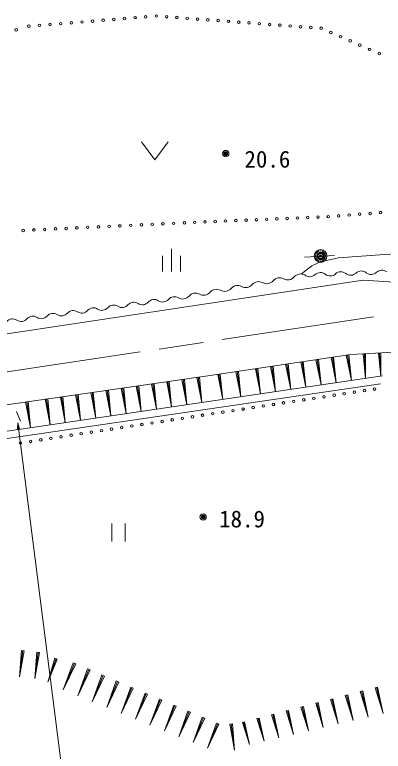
# Model space of a CAD drawing. Units: millimetres, scale not verified. Extents: x 40000 to 680000, y 20000 to 380000.
# Drawn here: x 191140 to 220010, y 264056 to 321701 of the extents above; entities that cross this region are included whole.
import ezdxf
from ezdxf.enums import TextEntityAlignment as Align

# ---------------------------------------------------------------- set-up
doc = ezdxf.new("R2010")
doc.units = ezdxf.units.MM
doc.header["$LTSCALE"] = 1000
doc.header["$PDMODE"] = 32
doc.header["$PDSIZE"] = 500
doc.linetypes.add('CHAIN', pattern=[18.5, 12, -1.5, 3.5, -1.5])
for name, color, linetype, lineweight in [('M-BMK', 2, 'CHAIN', 13), ('M-STR-HTXT', 7, 'Continuous', 13), ('M-WORK', 1, 'Continuous', 13)]:
    doc.layers.add(name, color=color, linetype=linetype, lineweight=lineweight)
doc.styles.add('ＭＳ ゴシック', font='')
doc.styles.get('ＭＳ ゴシック').set_extended_font_data('MS Gothic')

# ---------------------------------------------------------------- blocks, each defined once
blk = doc.blocks.new('open_arrow')
at = {"color": 0, "linetype": 'Continuous', "lineweight": -2}
blk.add_lwpolyline([(7.5, 1.25), (0, 0), (7.5, -1.25)], dxfattribs=at)

msp = doc.modelspace()

# ---------------------------------------------------------------- linework, layer by layer
at = {"layer": 'M-BMK'}
msp.add_line((170794, 290803), (267246, 305223), dxfattribs=at)
at = {"layer": 'M-STR-HTXT'}
msp.add_lwpolyline([(191381, 289771), (195453, 257754), (215253, 257754)], dxfattribs=at)
at = {"layer": 'M-WORK'}
for p, q in [((201070, 311753), (202120, 310353)), ((202120, 310353), (203170, 311753)), ((203420, 301617), (203420, 303367)), ((202720, 301617), (202720, 302842)), ((204120, 301617), (204120, 302842)), ((213837, 302716), (216182, 302858)), ((215103, 302362), (216512, 302669)), ((216512, 302669), (219727, 302900)), ((219727, 302900), (222804, 303140)), ((214416, 302054), (215103, 302362)), ((213599, 301414), (214416, 302054)), ((189102, 296518), (218434, 300933)), ((218434, 300933), (221271, 300734)), ((217463, 295106), (223154, 295404)), ((218431, 295156), (218624, 295167)), ((218431, 295156), (218629, 293235)), ((218528, 295161), (218629, 293235)), ((218624, 295167), (218629, 293235)), ((219628, 295219), (219810, 295229)), ((219628, 295219), (219814, 293409)), ((219719, 295224), (219814, 293409)), ((219810, 295229), (219814, 293409)), ((206274, 293427), (217463, 295106)), ((214735, 294696), (214934, 294726)), ((214735, 294696), (215133, 292722)), ((214835, 294711), (215133, 292722)), ((214934, 294726), (215133, 292722)), ((215923, 294874), (216122, 294904)), ((215923, 294874), (216322, 292896)), ((216023, 294889), (216322, 292896)), ((216122, 294904), (216322, 292896)), ((217111, 295053), (217311, 295083)), ((217111, 295053), (217510, 293071)), ((217211, 295068), (217510, 293071)), ((217311, 295083), (217510, 293071)), ((209989, 293984), (210186, 294014)), ((210087, 293999), (210383, 292026)), ((210186, 294014), (210383, 292026)), ((211175, 294162), (211372, 294192)), ((211175, 294162), (211570, 292200)), ((211274, 294177), (211570, 292200)), ((211372, 294192), (211570, 292200)), ((212361, 294340), (212559, 294370)), ((212361, 294340), (212757, 292374)), ((212460, 294355), (212757, 292374)), ((212559, 294370), (212757, 292374)), ((213548, 294518), (213747, 294548)), ((213548, 294518), (213945, 292548)), ((213647, 294533), (213945, 292548)), ((213747, 294548), (213945, 292548)), ((161588, 284871), (219946, 293428)), ((190490, 291176), (206274, 293427)), ((207042, 293542), (207239, 293572)), ((207042, 293542), (207435, 291591)), ((207140, 293557), (207435, 291591)), ((207239, 293572), (207435, 291591)), ((208468, 293756), (208665, 293786)), ((208468, 293756), (208862, 291801)), ((208566, 293771), (208862, 291801)), ((208665, 293786), (208862, 291801)), ((209989, 293984), (210383, 292026)), ((203043, 292966), (203241, 292995)), ((203043, 292966), (203424, 291005)), ((203142, 292980), (203424, 291005)), ((203241, 292995), (203424, 291005)), ((204231, 293136), (204428, 293164)), ((204231, 293136), (204610, 291179)), ((204329, 293150), (204610, 291179)), ((204428, 293164), (204610, 291179)), ((205418, 293305), (205615, 293333)), ((205418, 293305), (205797, 291353)), ((205516, 293319), (205797, 291353)), ((205615, 293333), (205797, 291353)), ((161471, 284279), (219795, 292813)), ((198287, 292288), (198487, 292317)), ((198287, 292288), (198671, 290308)), ((198387, 292302), (198671, 290308)), ((198487, 292317), (198671, 290308)), ((199477, 292458), (199676, 292486)), ((199477, 292458), (199860, 290483)), ((199576, 292472), (199860, 290483)), ((199676, 292486), (199860, 290483)), ((200666, 292627), (200865, 292656)), ((200666, 292627), (201048, 290657)), ((200765, 292642), (201048, 290657)), ((200865, 292656), (201048, 290657)), ((201855, 292797), (202053, 292825)), ((201855, 292797), (202236, 290831)), ((201954, 292811), (202236, 290831)), ((202053, 292825), (202236, 290831)), ((194716, 291779), (194917, 291807)), ((194716, 291779), (195103, 289785)), ((194816, 291793), (195103, 289785)), ((194917, 291807), (195103, 289785)), ((195907, 291949), (196107, 291977)), ((195907, 291949), (196293, 289960)), ((196007, 291963), (196293, 289960)), ((196107, 291977), (196293, 289960)), ((197097, 292118), (197297, 292147)), ((197097, 292118), (197482, 290134)), ((197197, 292133), (197482, 290134)), ((197297, 292147), (197482, 290134)), ((191995, 291391), (192197, 291419)), ((191995, 291391), (192384, 289388)), ((192096, 291405), (192384, 289388)), ((192197, 291419), (192384, 289388)), ((193524, 291609), (193726, 291638)), ((193524, 291609), (193912, 289610)), ((193625, 291623), (193912, 289610)), ((193726, 291638), (193912, 289610)), ((191278, 290652), (191590, 289901)), ((198746, 281883), (198746, 280483)), ((199796, 280483), (199796, 281883)), ((191673, 271953), (191527, 269894)), ((191775, 271940), (191527, 269894)), ((191878, 271928), (191527, 269894)), ((191673, 271953), (191878, 271928)), ((192871, 271807), (192725, 269750)), ((192973, 271795), (192725, 269750)), ((193075, 271783), (192725, 269750)), ((192871, 271807), (193075, 271783)), ((194288, 271338), (193740, 269458)), ((194380, 271306), (193740, 269458)), ((194472, 271274), (193740, 269458)), ((194288, 271338), (194472, 271274)), ((195709, 270982), (194938, 268855)), ((195814, 270938), (194938, 268855)), ((195709, 270982), (195918, 270894)), ((195918, 270894), (194938, 268855)), ((196840, 270506), (196075, 268396)), ((196944, 270463), (196075, 268396)), ((197047, 270419), (196075, 268396)), ((196840, 270506), (197047, 270419)), ((197970, 270032), (197210, 267937)), ((198072, 269988), (197210, 267937)), ((198175, 269945), (197210, 267937)), ((197970, 270032), (198175, 269945)), ((199097, 269557), (198344, 267479)), ((199199, 269515), (198344, 267479)), ((199301, 269472), (198344, 267479)), ((199097, 269557), (199301, 269472)), ((200224, 269084), (199476, 267021)), ((200325, 269042), (199476, 267021)), ((200426, 268999), (199476, 267021)), ((200224, 269084), (200426, 268999)), ((218196, 268723), (218397, 268776)), ((218196, 268723), (218823, 266735)), ((218297, 268749), (218823, 266735)), ((218397, 268776), (218823, 266735)), ((219363, 269028), (219568, 269082)), ((219363, 269028), (220001, 267009)), ((219466, 269055), (220001, 267009)), ((219568, 269082), (220001, 267009)), ((201348, 268611), (200606, 266565)), ((201449, 268569), (200606, 266565)), ((201549, 268527), (200606, 266565)), ((201348, 268611), (201549, 268527)), ((202471, 268139), (201735, 266108)), ((202571, 268097), (201735, 266108)), ((202670, 268056), (201735, 266108)), ((202471, 268139), (202670, 268056)), ((215871, 268115), (216066, 268166)), ((215871, 268115), (216479, 266191)), ((215969, 268140), (216479, 266191)), ((216066, 268166), (216479, 266191)), ((217032, 268418), (217230, 268470)), ((217032, 268418), (217649, 266463)), ((217131, 268444), (217649, 266463)), ((217230, 268470), (217649, 266463)), ((203593, 267668), (202862, 265653)), ((203692, 267626), (202862, 265653)), ((203790, 267585), (202862, 265653)), ((203593, 267668), (203790, 267585)), ((213559, 267510), (213748, 267559)), ((213559, 267510), (214147, 265649)), ((213653, 267535), (214147, 265649)), ((213748, 267559), (214147, 265649)), ((214714, 267812), (214905, 267862)), ((214714, 267812), (215311, 265919)), ((214809, 267837), (215311, 265919)), ((214905, 267862), (215311, 265919)), ((204713, 267197), (203988, 265198)), ((204811, 267156), (203988, 265198)), ((204909, 267115), (203988, 265198)), ((204713, 267197), (204909, 267115)), ((211260, 266909), (211442, 266956)), ((211260, 266909), (211827, 265110)), ((211351, 266933), (211827, 265110)), ((211442, 266956), (211827, 265110)), ((212408, 267209), (212593, 267258)), ((212408, 267209), (212985, 265379)), ((212501, 267233), (212985, 265379)), ((212593, 267258), (212985, 265379)), ((205831, 266727), (205112, 264744)), ((205929, 266686), (205112, 264744)), ((206026, 266645), (205112, 264744)), ((205831, 266727), (206026, 266645)), ((208973, 266311), (209149, 266357)), ((209061, 266334), (209521, 264574)), ((209149, 266357), (209521, 264574)), ((210115, 266609), (210294, 266656)), ((210115, 266609), (210673, 264842)), ((210204, 266633), (210673, 264842)), ((210294, 266656), (210673, 264842)), ((206948, 266257), (206235, 264290)), ((207045, 266217), (206235, 264290)), ((207141, 266176), (206235, 264290)), ((206948, 266257), (207141, 266176)), ((207994, 266166), (208198, 266192)), ((207994, 266166), (208358, 264142)), ((208096, 266179), (208358, 264142)), ((208198, 266192), (208358, 264142)), ((208973, 266311), (209521, 264574))]:
    msp.add_line(p, q, dxfattribs=at)
for centre, radius in [((202233, 321601), 100), ((194741, 321002), 100), ((195573, 321069), 100), ((196406, 321135), 100), ((197238, 321202), 100), ((198071, 321268), 100), ((198903, 321335), 100), ((199736, 321402), 100), ((200568, 321468), 100), ((201401, 321535), 100), ((203040, 321542), 100), ((203847, 321482), 100), ((204653, 321422), 100), ((205460, 321362), 100), ((206267, 321302), 100), ((207074, 321242), 100), ((207880, 321182), 100), ((208687, 321122), 100), ((209494, 321062), 100), ((210300, 321002), 100), ((191252, 320523), 100), ((192243, 320802), 100), ((193076, 320869), 100), ((193908, 320935), 100), ((211107, 320942), 100), ((211914, 320882), 100), ((212721, 320822), 100), ((213527, 320762), 100), ((214334, 320702), 100), ((215141, 320642), 100), ((215900, 320313), 100), ((216659, 319983), 100), ((217419, 319653), 100), ((218178, 319324), 100), ((218937, 318994), 100), ((219696, 318664), 100), ((207670, 310833), 150), ((207670, 310833), 120), ((207670, 310833), 90), ((207670, 310833), 60), ((207670, 310833), 30), ((207670, 310833), 20), ((217339, 306025), 100), ((218158, 306089), 100), ((218977, 306153), 100), ((219796, 306216), 100), ((205236, 305451), 100), ((206041, 305486), 100), ((206846, 305520), 100), ((207651, 305554), 100), ((208456, 305588), 100), ((209261, 305623), 100), ((210066, 305657), 100), ((210871, 305691), 100), ((211676, 305726), 100), ((212481, 305760), 100), ((213285, 305794), 100), ((214090, 305828), 100), ((214895, 305863), 100), ((215700, 305897), 100), ((216519, 305961), 100), ((192645, 304858), 100), ((193487, 304898), 100), ((194329, 304938), 100), ((195171, 304978), 100), ((196013, 305018), 100), ((196855, 305058), 100), ((197696, 305098), 100), ((198538, 305138), 100), ((199380, 305177), 100), ((200222, 305217), 100), ((201064, 305257), 100), ((201906, 305297), 100), ((202748, 305337), 100), ((203589, 305377), 100), ((204431, 305417), 100), ((191803, 304818), 100), ((215096, 302821), 500), ((215096, 302821), 400), ((215096, 302821), 300), ((215096, 302821), 200), ((215096, 302821), 100), ((215096, 302821), 20), ((217741, 292163), 100), ((218533, 292283), 100), ((219326, 292404), 100), ((214572, 291681), 100), ((215364, 291801), 100), ((216157, 291922), 100), ((216949, 292042), 100), ((210611, 291078), 100), ((211403, 291199), 100), ((212195, 291319), 100), ((212987, 291440), 100), ((213780, 291560), 100), ((206649, 290475), 100), ((207441, 290596), 100), ((208234, 290717), 100), ((209026, 290837), 100), ((209818, 290958), 100), ((202688, 289873), 100), ((203480, 289993), 100), ((204272, 290114), 100), ((205065, 290234), 100), ((205857, 290355), 100), ((199518, 289391), 100), ((200311, 289511), 100), ((201103, 289632), 100), ((201895, 289752), 100), ((195557, 288788), 100), ((196349, 288909), 100), ((197142, 289029), 100), ((197934, 289150), 100), ((198726, 289270), 100), ((191596, 288186), 100), ((192388, 288306), 100), ((193180, 288427), 100), ((193972, 288547), 100), ((194765, 288668), 100), ((205898, 282392), 150), ((205898, 282392), 120), ((205898, 282392), 90), ((205898, 282392), 60), ((205898, 282392), 30), ((205898, 282392), 20)]:
    msp.add_circle(centre, radius, dxfattribs=at)
for centre, radius, start, end in [((215081, 300913), 613, 51.20197, 133.07185), ((216688, 300973), 613, 51.20197, 133.07185), ((218294, 301033), 613, 51.20197, 133.07185), ((219063, 301989), 613, 231.20197, 313.07185), ((219901, 301093), 613, 51.20197, 133.07185), ((211890, 300455), 660, 60.89802, 139.71167), ((212532, 301608), 660, 240.89802, 319.71167), ((213538, 300755), 660, 60.89802, 139.71167), ((214244, 301810), 613, 231.20197, 313.07185), ((215850, 301869), 613, 231.20197, 313.07185), ((217457, 301929), 613, 231.20197, 313.07185), ((208593, 299856), 660, 60.89802, 139.71167), ((209235, 301009), 660, 240.89802, 319.71167), ((210242, 300156), 660, 60.89802, 139.71167), ((210883, 301309), 660, 240.89802, 319.71167), ((205296, 299256), 660, 60.89802, 139.71167), ((205938, 300409), 660, 240.89802, 319.71167), ((206945, 299556), 660, 60.89802, 139.71167), ((207587, 300709), 660, 240.89802, 319.71167), ((200469, 298592), 607, 56.64875, 138.96978), ((201136, 299606), 607, 236.64875, 318.96978), ((202052, 298809), 607, 56.64875, 138.96978), ((202720, 299823), 607, 236.64875, 318.96978), ((203635, 299026), 607, 56.64875, 138.96978), ((204290, 300110), 660, 240.89802, 319.71167), ((197303, 298158), 607, 56.64875, 138.96978), ((197970, 299172), 607, 236.64875, 318.96978), ((198886, 298375), 607, 56.64875, 138.96978), ((199553, 299389), 607, 236.64875, 318.96978), ((192553, 297506), 607, 56.64875, 138.96978), ((193221, 298520), 607, 236.64875, 318.96978), ((194137, 297723), 607, 56.64875, 138.96978), ((194804, 298737), 607, 236.64875, 318.96978), ((195720, 297941), 607, 56.64875, 138.96978), ((196387, 298955), 607, 236.64875, 318.96978), ((190970, 297289), 607, 56.64875, 138.96978), ((191638, 298303), 607, 236.64875, 318.96978)]:
    msp.add_arc(centre, radius, start, end, dxfattribs=at)
for p in [(207670, 310833), (215096, 302821), (205898, 282392)]:
    msp.add_point(p, dxfattribs=at)

# ---------------------------------------------------------------- block references
at = {"layer": 'M-STR-HTXT', "xscale": 66.7, "yscale": 66.7, "rotation": 277.2}
msp.add_blockref('open_arrow', (191381, 289771), dxfattribs=at)

# ---------------------------------------------------------------- texts
at = {"layer": 'M-WORK', "style": 'ＭＳ ゴシック'}
for s, p in [('20.6', (209135, 310396)), ('18.9', (207152, 282238))]:
    msp.add_text(s, height=1320, dxfattribs=at).set_placement(p, align=Align.MIDDLE_LEFT)

doc.saveas('drawing.dxf')
